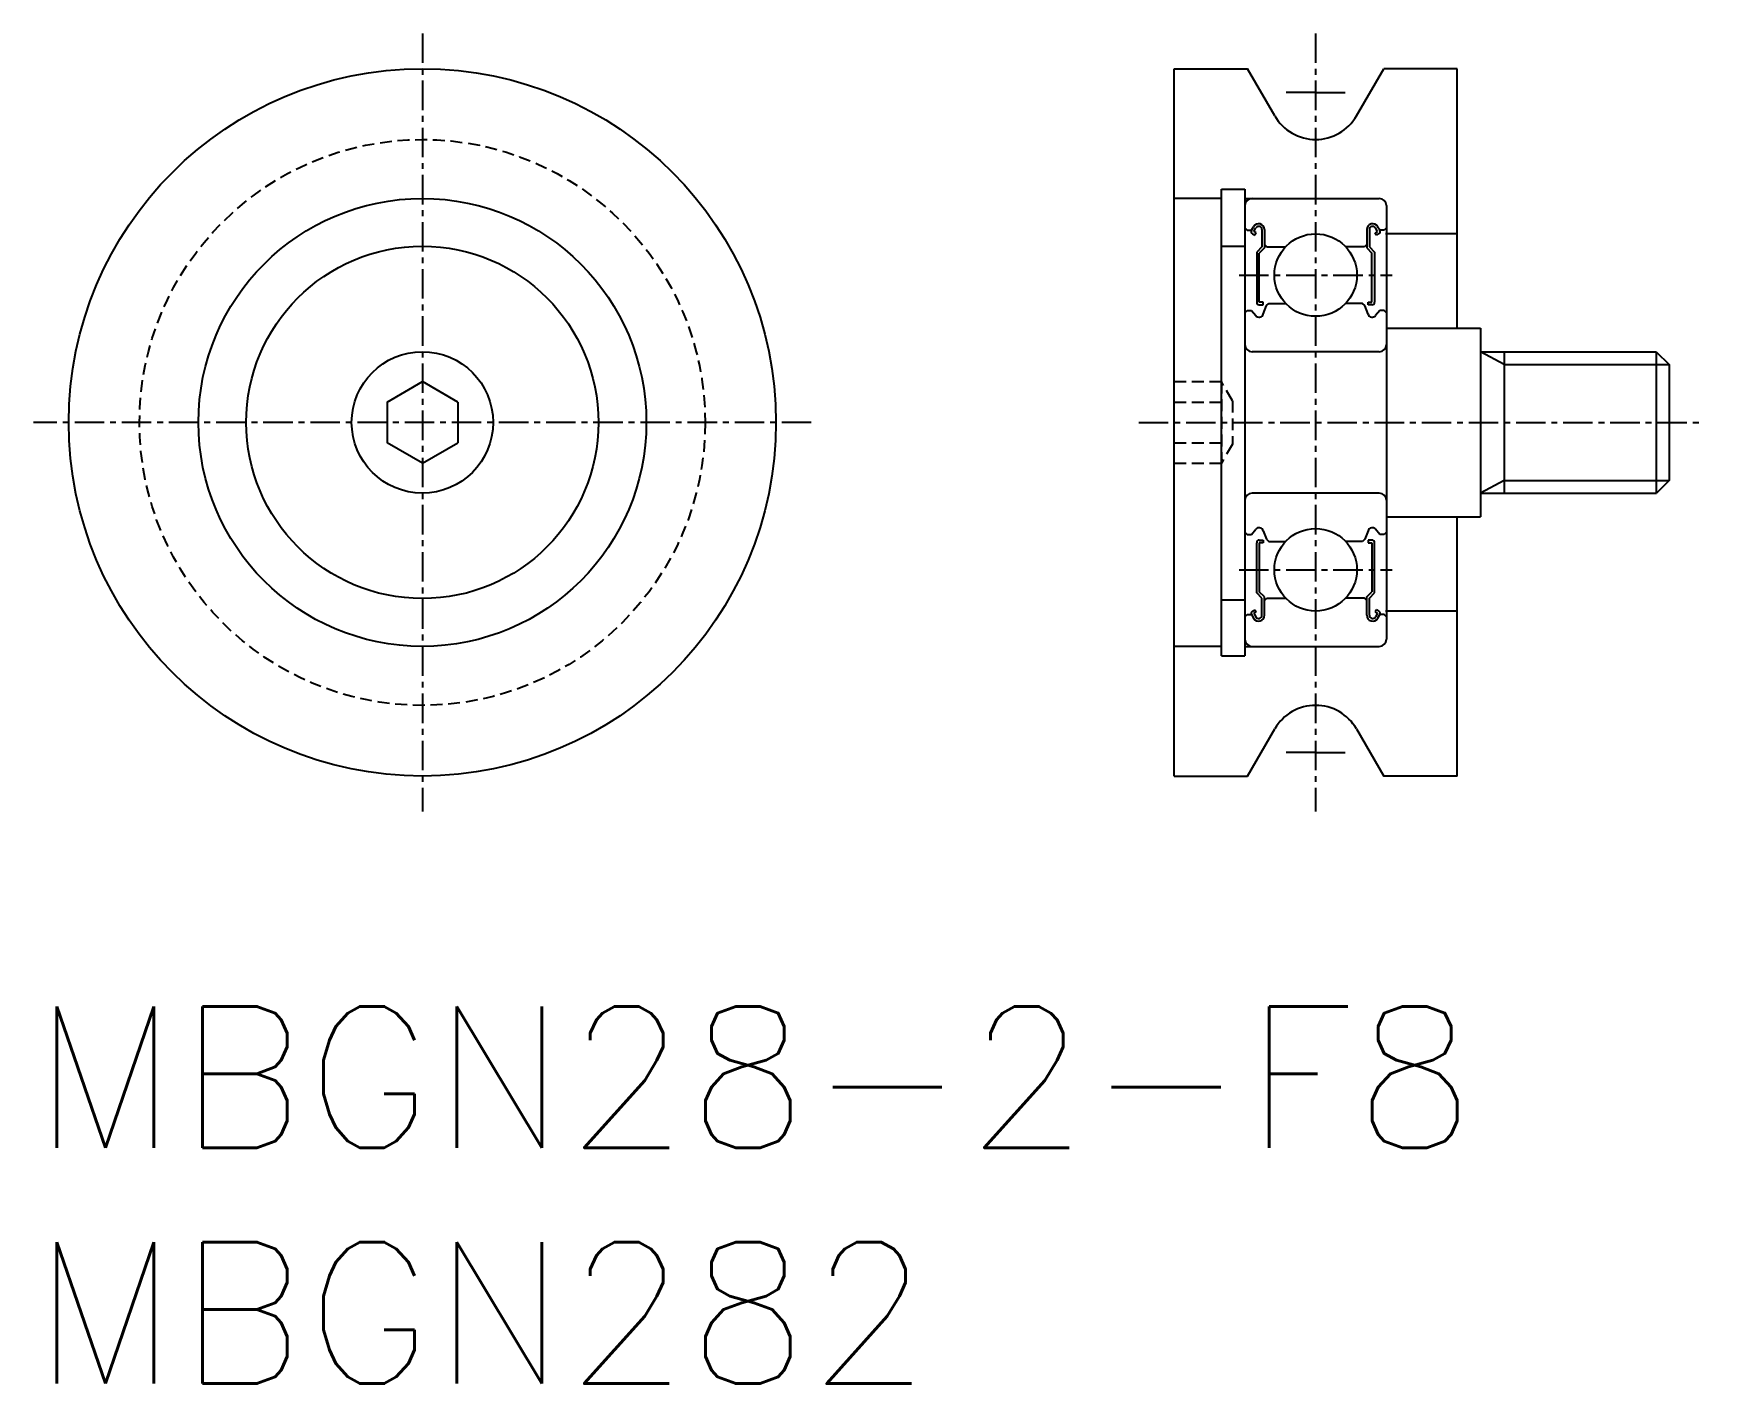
# Model space of a CAD drawing. Extents: x 2.5 to 73.4, y -3.8 to 53.5.
import ezdxf

# ---------------------------------------------------------------- set-up
doc = ezdxf.new("R2010")
doc.units = 0
doc.linetypes.add('CENTER', pattern=[2, 1.25, -0.25, 0.25, -0.25])
doc.linetypes.add('DASHED', pattern=[0.75, 0.5, -0.25])
doc.layers.get('0').update_dxf_attribs({"linetype": 'CONTINUOUS'})
doc.layers.add('CENTER', color=1, linetype='CENTER')
doc.styles.get("Standard").update_dxf_attribs({"font": 'txt.shx', "bigfont": 'bigfont.shx'})

msp = doc.modelspace()

# ---------------------------------------------------------------- linework, layer by layer
at = {"color": 7, "linetype": 'CONTINUOUS'}
for p, q in [((50.929, 52.018), (54.042, 52.018)), ((50.929, 22.018), (50.929, 52.018)), ((55.197, 50.018), (54.042, 52.018)), ((58.661, 50.018), (59.816, 52.018)), ((62.929, 52.018), (59.816, 52.018)), ((62.929, 41.018), (62.929, 52.018)), ((52.929, 27.118), (52.929, 46.918)), ((52.929, 46.918), (53.929, 46.918)), ((53.929, 46.918), (53.929, 27.118)), ((52.929, 46.518), (50.929, 46.518)), ((53.929, 46.518), (59.629, 46.518)), ((59.929, 46.218), (59.929, 27.818)), ((53.929, 45.268), (54.029, 45.168)), ((54.029, 45.168), (54.207, 45.168)), ((54.207, 45.168), (54.297, 45.321)), ((54.247, 45.016), (54.343, 44.96)), ((54.303, 45.112), (54.393, 45.265)), ((54.399, 45.056), (54.303, 45.112)), ((54.343, 44.96), (54.399, 45.056)), ((54.651, 45.196), (54.651, 44.468)), ((54.762, 45.196), (54.762, 44.421)), ((59.095, 45.196), (59.095, 44.421)), ((59.207, 45.196), (59.207, 44.468)), ((59.459, 45.056), (59.555, 45.112)), ((59.514, 44.96), (59.459, 45.056)), ((59.555, 45.112), (59.464, 45.265)), ((59.61, 45.016), (59.514, 44.96)), ((59.651, 45.168), (59.56, 45.321)), ((59.829, 45.168), (59.651, 45.168)), ((59.929, 45.268), (59.829, 45.168)), ((62.929, 45.018), (59.891, 45.018)), ((52.929, 44.488), (53.929, 44.488)), ((54.651, 44.468), (54.429, 44.245)), ((54.429, 44.245), (54.429, 42.119)), ((54.762, 44.421), (54.54, 44.199)), ((54.54, 42.119), (54.54, 44.199)), ((54.762, 44.568), (54.862, 44.468)), ((54.862, 44.468), (55.655, 44.468)), ((58.995, 44.468), (58.203, 44.468)), ((59.095, 44.568), (58.995, 44.468)), ((59.095, 44.421), (59.318, 44.199)), ((59.207, 44.468), (59.429, 44.245)), ((59.318, 42.119), (59.318, 44.199)), ((59.429, 44.245), (59.429, 42.119)), ((59.929, 43.918), (59.929, 43.918)), ((54.707, 42.119), (54.54, 42.119)), ((54.54, 42.008), (54.707, 42.008)), ((54.706, 41.615), (54.837, 41.974)), ((54.707, 42.008), (54.707, 42.119)), ((54.837, 41.974), (54.937, 42.068)), ((54.937, 42.068), (55.655, 42.068)), ((58.92, 42.068), (58.203, 42.068)), ((59.02, 41.974), (58.92, 42.068)), ((59.151, 41.615), (59.02, 41.974)), ((59.151, 42.119), (59.318, 42.119)), ((59.151, 42.008), (59.151, 42.119)), ((59.318, 42.008), (59.151, 42.008)), ((53.929, 41.668), (54.029, 41.768)), ((54.029, 41.768), (54.207, 41.768)), ((54.207, 41.768), (54.385, 41.549)), ((59.651, 41.768), (59.472, 41.549)), ((59.829, 41.768), (59.651, 41.768)), ((59.929, 41.668), (59.829, 41.768)), ((59.929, 41.618), (59.929, 41.618)), ((59.929, 41.018), (63.929, 41.018)), ((63.929, 41.018), (63.929, 33.018)), ((59.629, 40.018), (54.229, 40.018)), ((63.929, 40.018), (71.38, 40.018)), ((64.929, 40.018), (64.929, 34.018)), ((71.38, 40.018), (71.929, 39.468)), ((71.38, 40.018), (71.38, 34.018)), ((71.929, 39.476), (71.929, 34.559)), ((17.533, 37.884), (19.033, 38.75)), ((20.533, 37.884), (19.033, 38.75)), ((17.533, 37.884), (17.533, 36.151)), ((20.533, 37.884), (20.533, 36.151)), ((19.033, 35.285), (17.533, 36.151)), ((19.033, 35.285), (20.533, 36.151)), ((71.929, 34.559), (71.387, 34.018)), ((59.629, 34.018), (54.229, 34.018)), ((63.929, 34.018), (71.387, 34.018)), ((59.929, 33.018), (63.929, 33.018)), ((62.929, 22.018), (62.929, 33.018)), ((53.929, 32.368), (54.029, 32.268)), ((54.029, 32.268), (54.207, 32.268)), ((54.207, 32.268), (54.385, 32.486)), ((54.429, 29.79), (54.429, 31.916)), ((54.54, 32.028), (54.707, 32.028)), ((54.54, 31.916), (54.54, 29.836)), ((54.707, 31.916), (54.54, 31.916)), ((54.706, 32.42), (54.837, 32.061)), ((54.707, 32.028), (54.707, 31.916)), ((54.837, 32.061), (54.937, 31.968)), ((54.937, 31.968), (55.655, 31.968)), ((58.92, 31.968), (58.203, 31.968)), ((59.02, 32.061), (58.92, 31.968)), ((59.151, 32.42), (59.02, 32.061)), ((59.318, 32.028), (59.151, 32.028)), ((59.151, 32.028), (59.151, 31.916)), ((59.151, 31.916), (59.318, 31.916)), ((59.318, 31.916), (59.318, 29.836)), ((59.429, 29.79), (59.429, 31.916)), ((59.651, 32.268), (59.472, 32.486)), ((59.829, 32.268), (59.651, 32.268)), ((59.929, 32.368), (59.829, 32.268)), ((54.651, 29.568), (54.429, 29.79)), ((54.762, 29.614), (54.54, 29.836)), ((59.095, 29.614), (59.318, 29.836)), ((59.207, 29.568), (59.429, 29.79)), ((52.929, 29.495), (53.929, 29.495)), ((54.247, 29.019), (54.343, 29.075)), ((54.343, 29.075), (54.399, 28.979)), ((54.651, 28.839), (54.651, 29.568)), ((54.762, 28.839), (54.762, 29.614)), ((54.762, 29.468), (54.862, 29.568)), ((54.862, 29.568), (55.655, 29.568)), ((58.995, 29.568), (58.203, 29.568)), ((59.095, 29.468), (58.995, 29.568)), ((59.095, 28.839), (59.095, 29.614)), ((59.207, 28.839), (59.207, 29.568)), ((59.514, 29.075), (59.459, 28.979)), ((59.61, 29.019), (59.514, 29.075)), ((53.929, 28.767), (54.029, 28.868)), ((54.029, 28.868), (54.207, 28.868)), ((54.207, 28.868), (54.297, 28.714)), ((54.399, 28.979), (54.303, 28.923)), ((54.303, 28.923), (54.393, 28.77)), ((59.459, 28.979), (59.555, 28.923)), ((59.555, 28.923), (59.464, 28.77)), ((59.651, 28.868), (59.56, 28.714)), ((59.829, 28.868), (59.651, 28.868)), ((59.929, 28.767), (59.829, 28.868)), ((62.929, 29.018), (59.891, 29.018)), ((52.929, 27.518), (50.929, 27.518)), ((52.929, 27.118), (53.929, 27.118)), ((53.929, 27.518), (59.629, 27.518)), ((54.042, 22.018), (55.197, 24.018)), ((58.661, 24.018), (59.816, 22.018)), ((50.929, 22.018), (54.042, 22.018)), ((62.929, 22.018), (59.816, 22.018))]:
    msp.add_line(p, q, dxfattribs=at)
at = {"color": 3, "linetype": 'CONTINUOUS'}
for p, q in [((64.929, 39.468), (63.929, 40.018)), ((64.929, 39.468), (71.929, 39.468)), ((64.929, 34.559), (63.929, 34.018)), ((64.929, 34.559), (71.929, 34.559))]:
    msp.add_line(p, q, dxfattribs=at)
at = {"color": 3, "linetype": 'DASHED'}
for p, q in [((50.929, 38.75), (52.929, 38.75)), ((52.929, 38.75), (52.929, 35.285)), ((53.398, 37.937), (52.929, 38.75)), ((50.929, 37.884), (52.929, 37.884)), ((53.398, 37.937), (53.398, 36.099)), ((50.929, 36.151), (52.929, 36.151)), ((53.398, 36.099), (52.929, 35.285)), ((50.929, 35.285), (52.929, 35.285))]:
    msp.add_line(p, q, dxfattribs=at)
at = {"color": 7, "linetype": 'CONTINUOUS'}
for centre, radius in [((19.033, 37.018), 15), ((19.033, 37.018), 9.5), ((56.929, 43.268), 1.75), ((19.033, 37.018), 7.471), ((19.033, 37.018), 3), ((56.929, 30.768), 1.75)]:
    msp.add_circle(centre, radius, dxfattribs=at)
at = {"color": 3, "linetype": 'DASHED'}
msp.add_circle((19.033, 37.018), 12, dxfattribs=at)
at = {"color": 7, "linetype": 'CONTINUOUS'}
for centre, radius, start, end in [((56.929, 51.018), 2, 210, 330), ((54.229, 46.218), 0.3, 90, 180), ((59.629, 46.218), 0.3, 0, 90), ((54.513, 45.196), 0.249, 0, 150.00121), ((59.345, 45.196), 0.249, 29.99879, 180), ((54.303, 45.112), 0.111, 149.98707, 240.00905), ((54.513, 45.196), 0.138, 0, 150.00256), ((59.345, 45.196), 0.138, 29.99744, 180), ((59.555, 45.112), 0.111, 299.99095, 30.01293), ((54.54, 42.119), 0.111, 180.00005, 270.00003), ((59.318, 42.119), 0.111, 269.99997, 359.99995), ((54.528, 41.669), 0.186, 220.0002, 343.15268), ((59.329, 41.669), 0.186, 196.84732, 319.9998), ((54.229, 40.318), 0.3, 180, 270), ((59.629, 40.318), 0.3, 270, 0), ((54.229, 33.718), 0.3, 90, 180), ((59.629, 33.718), 0.3, 0, 90), ((54.528, 32.366), 0.186, 16.84732, 139.9998), ((54.54, 31.916), 0.111, 89.99997, 179.99995), ((59.329, 32.366), 0.186, 40.0002, 163.15268), ((59.318, 31.916), 0.111, 0.00005, 90.00003), ((54.303, 28.923), 0.111, 119.99095, 210.01293), ((54.513, 28.839), 0.249, 209.99879, 0), ((54.513, 28.839), 0.138, 209.99744, 0), ((59.345, 28.839), 0.249, 180, 330.00121), ((59.345, 28.839), 0.138, 180, 330.00256), ((59.555, 28.923), 0.111, 329.98707, 60.00905), ((54.229, 27.818), 0.3, 180, 270), ((59.629, 27.818), 0.3, 270, 0), ((56.929, 23.018), 2, 30, 150)]:
    msp.add_arc(centre, radius, start, end, dxfattribs=at)
at = {"layer": 'CENTER', "color": 1, "linetype": 'CENTER'}
for p, q in [((19.033, 53.518), (19.033, 20.518)), ((56.929, 53.518), (56.929, 20.518)), ((56.929, 51.018), (55.429, 51.018)), ((56.929, 51.018), (58.429, 51.018)), ((53.679, 43.268), (60.179, 43.268)), ((35.533, 37.018), (2.533, 37.018)), ((49.429, 37.018), (73.429, 37.018)), ((53.679, 30.768), (60.179, 30.768)), ((56.929, 23.018), (55.429, 23.018)), ((56.929, 23.018), (58.429, 23.018))]:
    msp.add_line(p, q, dxfattribs=at)

# ---------------------------------------------------------------- texts
at = {"color": 7, "linetype": 'CONTINUOUS'}
for s, p in [('MBGN28-2-F8', (2.5, 6.25)), ('MBGN282', (2.5, -3.75))]:
    msp.add_text(s, height=6, dxfattribs=at).set_placement(p)

doc.saveas('drawing.dxf')
